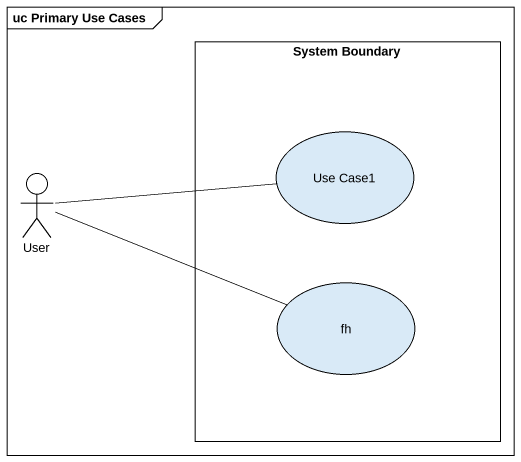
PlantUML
@startuml
mainframe uc Primary Use Cases
rectangle "System Boundary" as System_Boundary {
  usecase "Use Case1" as Use_Case1
  usecase fh
}
actor User
User -right- Use_Case1
User -right- fh
@enduml
